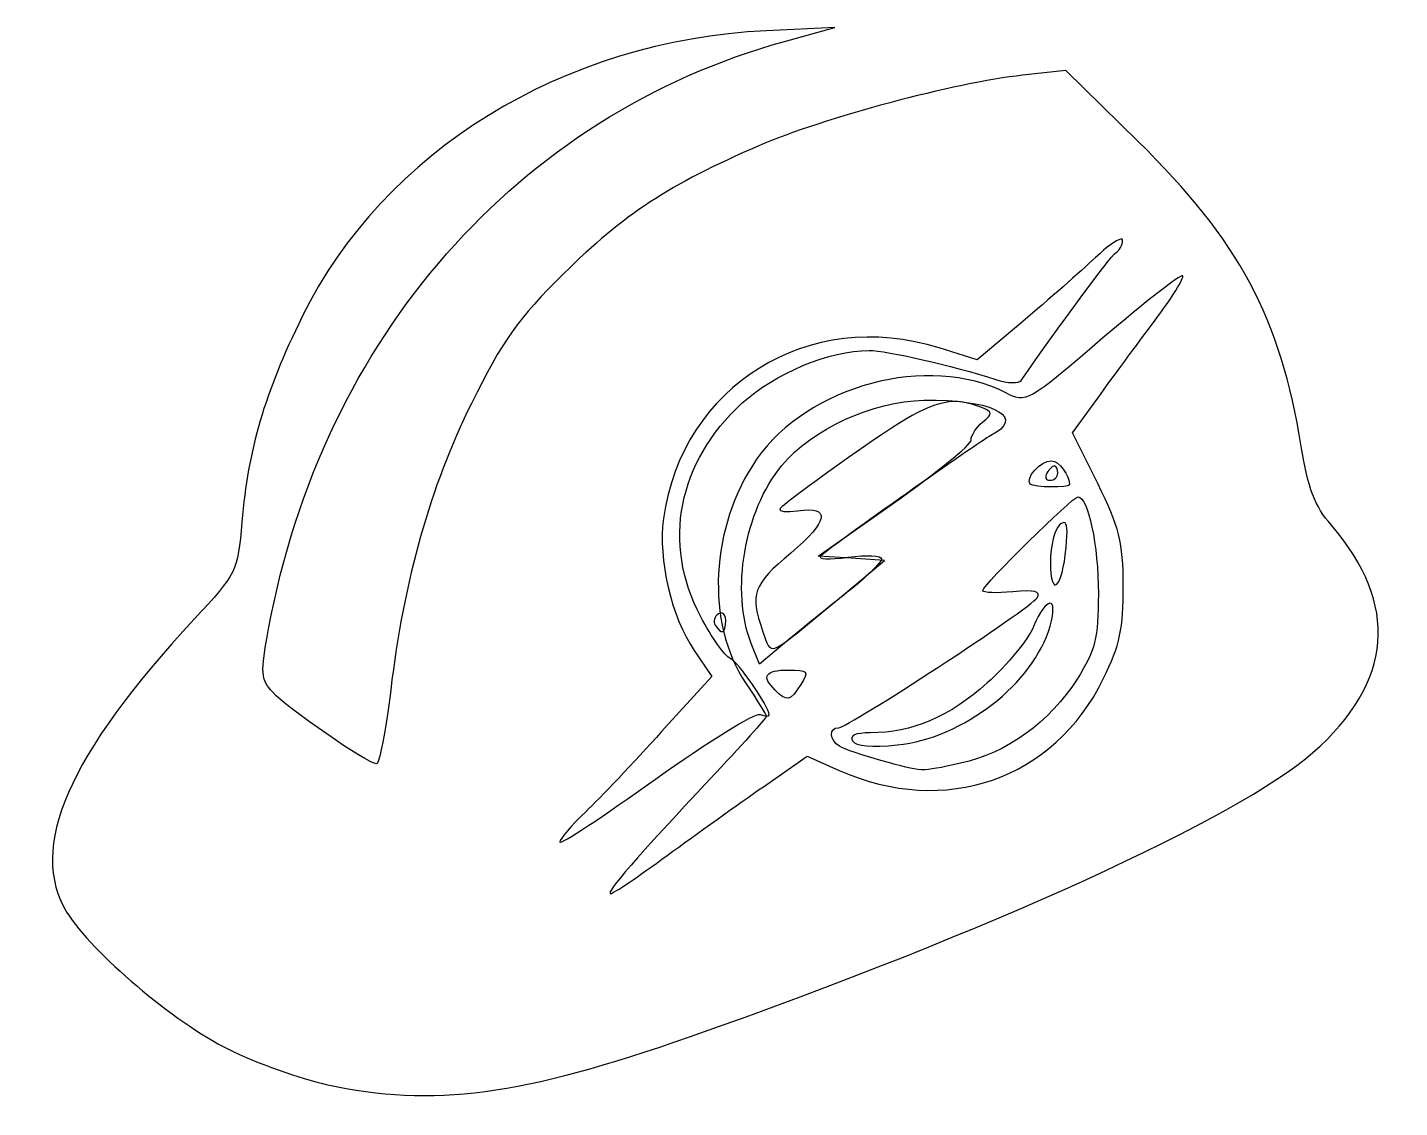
# Model space of a CAD drawing. Extents: x -62.1 to -8.4, y -126.4 to -84.2.
import ezdxf

# ---------------------------------------------------------------- set-up
doc = ezdxf.new("R2010")
doc.units = 0
doc.layers.add('Layer_1', color=7, linetype='CONTINUOUS')

msp = doc.modelspace()

# ---------------------------------------------------------------- linework, layer by layer
at = {"layer": 'Layer_1', "color": 7}
for points in [[(-30.466219, -84.187424), (-33.14733, -84.316936)], [(-32.441775, -84.734229), (-30.466219, -84.187424), (-30.466219, -84.187424)], [(-18.612886, -88.643995), (-21.435109, -85.874689), (-23.128442, -86.057682)], [(-19.300252, -92.467231), (-19.300252, -92.467231)], [(-16.866636, -93.898719), (-16.866636, -93.898719)], [(-23.116866, -95.685214), (-24.90115, -97.193889), (-26.387227, -96.725344)], [(-20.186606, -102.031347), (-21.173281, -100.04422), (-20.189362, -98.68549)], [(-26.504635, -98.768717), (-26.504635, -98.768717)], [(-25.6723, -98.824371), (-25.6723, -98.824371)], [(-21.995694, -101.136731), (-21.995694, -101.136731)], [(-21.881042, -101.336826), (-21.881042, -101.336826)], [(-30.295895, -106.505557), (-28.53421, -105.03659), (-29.829565, -104.950597), (-31.124923, -104.864604), (-28.134028, -102.764476)], [(-20.961615, -102.547842), (-20.961615, -102.547842)], [(-21.510074, -103.557125), (-21.510074, -103.557125)], [(-22.059635, -106.711184), (-22.059635, -106.711184)], [(-34.914527, -107.090971), (-34.914527, -107.090971)], [(-32.369015, -108.212127), (-33.424591, -109.089104), (-33.742644, -108.287649)], [(-35.971757, -108.561038), (-35.287148, -109.569785), (-37.245617, -111.732736)], [(-32.298459, -109.321175), (-32.298459, -109.321175)], [(-33.267495, -113.88468), (-31.553768, -112.69517), (-30.304161, -113.247479)]]:
    msp.add_lwpolyline(points, dxfattribs=at)
for points in [[(-52.618459, -107.708868), (-50.52675, -96.342961), (-42.865235, -87.619274), (-32.441775, -84.734229)], [(-33.14733, -84.316936), (-41.099842, -84.701604), (-48.131899, -89.032022), (-51.304912, -95.498354)], [(-23.128442, -86.057682), (-25.73924, -86.339594), (-30.924294, -87.725898), (-33.449395, -88.817618)], [(-33.449395, -88.817618), (-36.959159, -90.335014), (-38.729288, -91.495258), (-41.073807, -93.81329)], [(-12.231467, -100.574488), (-13.045788, -95.536059), (-14.654615, -92.528022), (-18.612886, -88.643995)], [(-19.300252, -92.467231), (-19.461482, -92.502678), (-19.838238, -92.774345), (-20.2748, -93.183793)], [(-19.484909, -93.003002), (-19.337191, -92.911703), (-19.216467, -92.691654), (-19.216467, -92.51408)], [(-19.216467, -92.51408), (-19.216467, -92.469686), (-19.246508, -92.455406), (-19.300252, -92.467231)], [(-23.182461, -97.998674), (-21.763532, -95.929477), (-19.691998, -93.13099), (-19.484909, -93.003002)], [(-20.2748, -93.183793), (-20.856884, -93.729724), (-22.135735, -94.855367), (-23.116866, -95.685214)], [(-41.073807, -93.81329), (-42.863807, -95.583077), (-43.476297, -96.444222), (-44.685921, -98.89329)], [(-16.866636, -93.898719), (-16.935851, -93.829518), (-18.340502, -94.925443), (-19.988168, -96.333986)], [(-17.972925, -95.675844), (-17.295132, -94.767878), (-16.797424, -93.967948), (-16.866636, -93.898719)], [(-51.304912, -95.498354), (-52.787135, -98.519007), (-53.416132, -100.661045), (-53.664115, -103.53562)], [(-26.387227, -96.725344), (-31.482335, -95.119245), (-36.461723, -98.200237), (-37.174509, -103.400576)], [(-20.189362, -98.68549), (-19.648288, -97.938137), (-18.650722, -96.583809), (-17.972925, -95.675844)], [(-19.988168, -96.333986), (-22.968895, -98.882142), (-22.987943, -98.893177), (-23.788246, -98.479326)], [(-34.103688, -98.886122), (-32.828896, -97.716677), (-30.672955, -96.821271), (-29.132279, -96.821271)], [(-23.788246, -98.479326), (-26.796312, -96.923802), (-31.526621, -98.186069), (-33.532078, -101.079948)], [(-29.132279, -96.821271), (-28.450218, -96.821271), (-25.885444, -97.409337), (-24.170239, -97.958965)], [(-24.170239, -97.958965), (-23.712584, -98.105636), (-23.268084, -98.123557), (-23.182461, -97.998674)], [(-44.685921, -98.89329), (-46.313779, -102.189138), (-47.314753, -105.744968), (-47.844383, -110.114925)], [(-35.727569, -107.218281), (-37.231633, -104.356915), (-36.61425, -101.189224), (-34.103688, -98.886122)], [(-32.545404, -101.320824), (-31.374865, -99.900767), (-28.993973, -98.80645), (-26.995768, -98.769818)], [(-25.6723, -98.824371), (-26.566688, -98.78359), (-27.534613, -99.314958), (-29.642703, -100.802693)], [(-26.995768, -98.769818), (-26.826569, -98.766713), (-26.662727, -98.766149), (-26.504635, -98.768717)], [(-26.504635, -98.768717), (-24.133263, -98.807297), (-23.048979, -99.464846), (-24.369779, -100.152255)], [(-24.763346, -99.04157), (-25.084614, -98.915134), (-25.374171, -98.837974), (-25.6723, -98.824371)], [(-24.692791, -99.620887), (-24.283552, -99.281261), (-24.290043, -99.227808), (-24.763346, -99.04157)], [(-25.143134, -100.329208), (-25.143134, -100.145171), (-24.940672, -99.826627), (-24.692791, -99.620887)], [(-24.369779, -100.152255), (-24.872667, -100.413988), (-30.431667, -104.347799), (-31.01964, -104.857972)], [(-28.134028, -102.764476), (-26.489118, -101.60934), (-25.143134, -100.513274), (-25.143134, -100.329208)], [(-29.642703, -100.802693), (-31.205771, -101.905758), (-32.54099, -102.898616), (-32.609344, -103.009219)], [(-11.051315, -103.657991), (-11.702328, -102.905164), (-11.966088, -102.216457), (-12.231467, -100.574488)], [(-33.532078, -101.079948), (-35.35146, -103.70532), (-35.536505, -107.481115), (-33.961476, -109.828837)], [(-33.742644, -108.287649), (-34.552173, -106.246816), (-34.01119, -103.099078), (-32.545404, -101.320824)], [(-22.82803, -102.048986), (-23.050316, -101.826708), (-22.420794, -101.136731), (-21.995694, -101.136731)], [(-21.881042, -101.336826), (-21.949492, -101.336826), (-22.083867, -101.463826), (-22.1798, -101.619049)], [(-21.995694, -101.136731), (-21.719498, -101.136731), (-21.293002, -101.708146), (-21.294549, -102.076559)], [(-21.756467, -101.619049), (-21.756467, -101.463826), (-21.812591, -101.336826), (-21.881042, -101.336826)], [(-22.1798, -101.619049), (-22.275733, -101.774271), (-22.219609, -101.901271), (-22.055226, -101.901271)], [(-22.055226, -101.901271), (-21.890843, -101.901271), (-21.756467, -101.774271), (-21.756467, -101.619049)], [(-21.294549, -102.076559), (-21.295113, -102.207567), (-22.694581, -102.182392), (-22.82803, -102.048986)], [(-19.188906, -106.034839), (-19.19853, -104.311392), (-19.343354, -103.730156), (-20.186606, -102.031347)], [(-32.609344, -103.009219), (-32.677695, -103.119935), (-32.374295, -103.157442), (-31.935208, -103.092982)], [(-31.935208, -103.092982), (-30.608964, -102.898334), (-30.701553, -103.488037), (-32.19483, -104.7472)], [(-24.680664, -106.21563), (-24.680664, -105.99973), (-21.180546, -102.547842), (-20.961615, -102.547842)], [(-20.961615, -102.547842), (-20.564347, -102.547842), (-20.165109, -104.449992), (-20.165109, -106.344606)], [(-53.664115, -103.53562), (-53.831518, -105.476123), (-53.864375, -105.543236), (-55.523915, -107.326316)], [(-37.174509, -103.400576), (-37.392173, -104.988613), (-36.866731, -107.242214), (-35.971757, -108.561038)], [(-21.510074, -103.557125), (-21.55352, -103.557125), (-21.609827, -103.59006), (-21.680399, -103.648622)], [(-21.42684, -104.531102), (-21.364767, -103.833985), (-21.379734, -103.554557), (-21.510074, -103.557125)], [(-21.680399, -103.648622), (-21.877515, -103.812198), (-22.038689, -104.463764), (-22.038689, -105.096676)], [(-11.772856, -112.552394), (-8.63352, -109.806174), (-8.384868, -106.741467), (-11.051315, -103.657991)], [(-22.038689, -105.096676), (-22.038689, -106.566094), (-21.56941, -106.132346), (-21.42684, -104.531102)], [(-32.19483, -104.7472), (-33.682765, -106.001847), (-33.804245, -106.338933), (-33.29671, -107.794861)], [(-31.01964, -104.857972), (-31.168591, -104.987258), (-30.692341, -105.011106), (-29.961307, -104.910917)], [(-28.643902, -104.978707), (-28.650506, -105.116205), (-29.253761, -105.70255), (-29.984457, -106.281783)], [(-29.961307, -104.910917), (-29.230272, -104.8107), (-28.637289, -104.84118), (-28.643902, -104.978707)], [(-23.514844, -106.261378), (-24.156174, -106.322536), (-24.680664, -106.301849), (-24.680664, -106.21563)], [(-22.561241, -106.49345), (-22.40386, -106.238801), (-22.650428, -106.178941), (-23.514844, -106.261378)], [(-19.971081, -109.666248), (-19.32059, -108.341554), (-19.179669, -107.688012), (-19.188906, -106.034839)], [(-33.29671, -107.794861), (-32.941726, -108.813175), (-33.193109, -108.921182), (-30.295895, -106.505557)], [(-29.984457, -106.281783), (-30.71515, -106.860988), (-31.788374, -107.729696), (-32.369015, -108.212127)], [(-30.334481, -111.578953), (-29.95227, -111.578953), (-22.82064, -106.913142), (-22.561241, -106.49345)], [(-22.059635, -106.711184), (-22.200926, -106.715982), (-22.448259, -107.021121), (-22.700148, -107.623976)], [(-22.055226, -107.602498), (-21.8831, -107.002325), (-21.918346, -106.706415), (-22.059635, -106.711184)], [(-20.165109, -106.344606), (-20.165109, -108.096133), (-20.275927, -108.537811), (-20.998546, -109.677255)], [(-55.523915, -107.326316), (-60.453465, -112.622808), (-62.051057, -116.303438), (-60.505797, -118.803729)], [(-34.567814, -108.866431), (-34.769956, -108.788848), (-35.2919, -108.047083), (-35.727569, -107.218281)], [(-35.025872, -107.125148), (-35.183626, -107.222627), (-35.239204, -107.420493), (-35.149897, -107.564991)], [(-34.914527, -107.090971), (-34.948811, -107.090971), (-34.986434, -107.100848), (-35.025872, -107.125148)], [(-34.738688, -107.388066), (-34.738688, -107.206484), (-34.811674, -107.094386), (-34.914527, -107.090971)], [(-52.456402, -110.193186), (-52.926392, -109.673868), (-52.940551, -109.459013), (-52.618459, -107.708868)], [(-35.149897, -107.564991), (-34.907962, -107.956433), (-34.738688, -107.883789), (-34.738688, -107.388066)], [(-28.028746, -112.254198), (-25.45051, -111.988091), (-22.698345, -109.844923), (-22.055226, -107.602498)], [(-22.700148, -107.623976), (-22.912751, -108.132794), (-23.72662, -109.1252), (-24.509236, -109.828837)], [(-33.045355, -111.080662), (-33.045355, -110.743208), (-34.252716, -108.987335), (-34.567814, -108.866431)], [(-32.808884, -110.111059), (-33.358215, -109.561742), (-33.202595, -109.321175), (-32.298459, -109.321175)], [(-32.298459, -109.321175), (-31.520048, -109.321175), (-31.478643, -109.368137), (-31.801813, -109.88562)], [(-33.961476, -109.828837), (-33.513686, -110.49632), (-33.14733, -111.086588), (-33.14733, -111.140182)], [(-31.801813, -109.88562), (-32.211442, -110.541532), (-32.348122, -110.571815), (-32.808884, -110.111059)], [(-30.304161, -113.247479), (-26.150354, -115.082968), (-21.909053, -113.612731), (-19.971081, -109.666248)], [(-24.509236, -109.828837), (-25.96294, -111.135836), (-27.468693, -111.779049), (-29.073297, -111.779049)], [(-20.998546, -109.677255), (-22.063342, -111.35628), (-23.764693, -112.585499), (-25.555994, -112.96966)], [(-48.398907, -112.990064), (-48.735401, -112.990064), (-51.898547, -110.809615), (-52.456402, -110.193186)], [(-47.844383, -110.114925), (-48.03602, -111.696104), (-48.285392, -112.990064), (-48.398907, -112.990064)], [(-37.490908, -113.594754), (-35.434372, -112.126803), (-33.592872, -110.986851), (-33.398686, -111.061358)], [(-33.398686, -111.061358), (-33.2045, -111.135977), (-33.045355, -111.144641), (-33.045355, -111.080662)], [(-33.14733, -111.140182), (-33.14733, -111.193748), (-34.144565, -112.298479), (-35.363215, -113.59529)], [(-30.290934, -112.30545), (-30.679418, -112.065363), (-30.708481, -111.578953), (-30.334481, -111.578953)], [(-37.245617, -111.732736), (-38.322668, -112.922359), (-39.659489, -114.333132), (-40.216667, -114.868056)], [(-29.073297, -111.779049), (-29.669311, -111.779049), (-29.907628, -111.886406), (-29.777752, -112.096549)], [(-29.777752, -112.096549), (-29.650148, -112.303022), (-29.037867, -112.358366), (-28.028746, -112.254198)], [(-36.112868, -123.655524), (-24.424416, -119.546933), (-14.696094, -115.109581), (-11.772856, -112.552394)], [(-28.668156, -112.861625), (-29.386389, -112.663618), (-30.116639, -112.413174), (-30.290934, -112.30545)], [(-25.555994, -112.96966), (-27.185968, -113.31922), (-26.983109, -113.326191), (-28.668156, -112.861625)], [(-41.229799, -116.052062), (-41.229799, -116.168366), (-39.547444, -115.062676), (-37.490908, -113.594754)], [(-35.363215, -113.59529), (-38.187043, -116.600279), (-39.461203, -118.070064), (-39.242119, -118.070064)], [(-37.025682, -116.571859), (-35.901822, -115.748137), (-34.21034, -114.5389), (-33.267495, -113.88468)], [(-40.216667, -114.868056), (-40.773294, -115.402443), (-41.228896, -115.935025), (-41.229799, -116.052062)], [(-39.242119, -118.070064), (-39.146926, -118.070064), (-38.149544, -117.39561), (-37.025682, -116.571859)], [(-60.505797, -118.803729), (-59.534191, -120.37582), (-56.305041, -123.111484), (-54.191628, -124.15328)], [(-50.362886, -125.531879), (-46.169275, -126.435808), (-42.735311, -125.983378), (-36.112868, -123.655524)], [(-54.191628, -124.15328), (-53.094913, -124.693904), (-51.37183, -125.314398), (-50.362886, -125.531879)]]:
    msp.add_open_spline(points, degree=3, dxfattribs=at)

doc.saveas('drawing.dxf')
